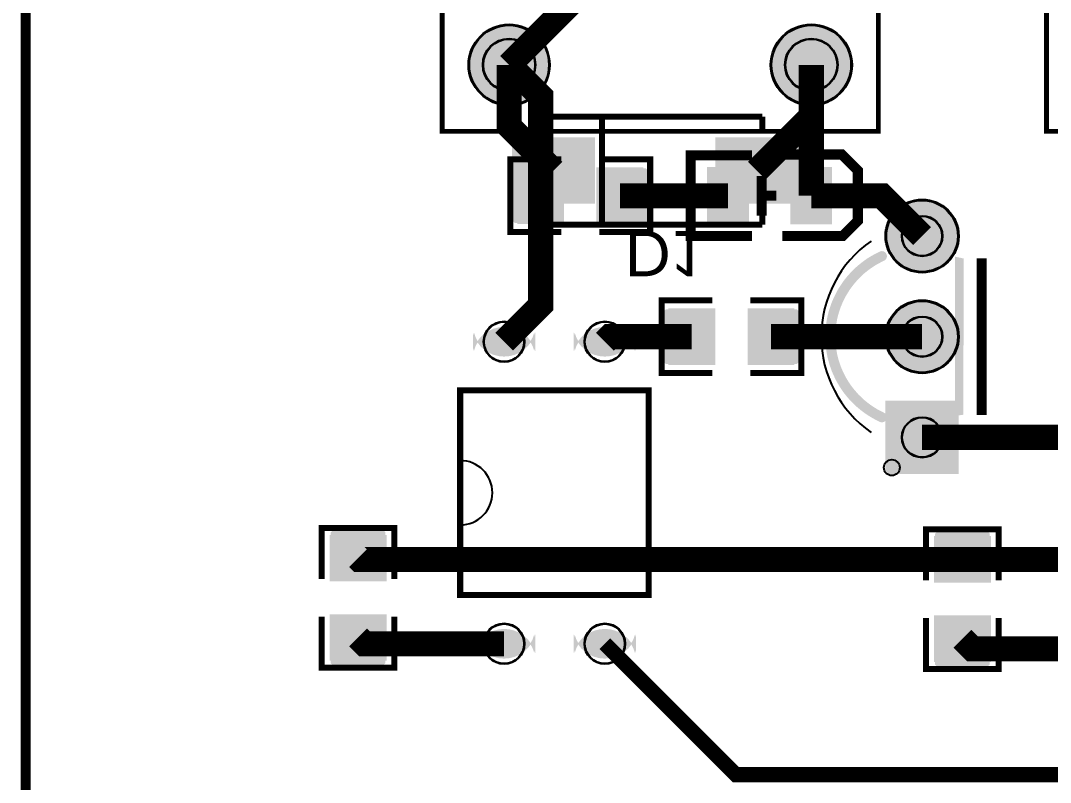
# Model space of a CAD drawing. Extents: x 165 to 5832, y -705 to 3005.
# Drawn here: x 165 to 1187, y 937 to 1694 of the extents above; entities that cross this region are included whole.
import ezdxf

# ---------------------------------------------------------------- set-up
doc = ezdxf.new("R2010")
doc.units = 9
for name, color, linetype, true_color in [('BoardOutLine', 7, 'Continuous', 0xff00ff), ('BottomLayer', 7, 'Continuous', 0x0000ff), ('BottomPasteMaskLayer', 7, 'Continuous', 0x800000), ('BottomSilkLayer', 7, 'Continuous', 0x66cc33), ('BottomSolderMaskLayer', 7, 'Continuous', 0xaa00ff), ('Document', 7, 'Continuous', 0xffffff), ('Multi-Layer', 7, 'Continuous', 0xc0c0c0), ('TopLayer', 7, 'Continuous', 0xff0000), ('TopPasteMaskLayer', 7, 'Continuous', 0x808080), ('TopSilkLayer', 7, 'Continuous', 0xffcc00), ('TopSolderMaskLayer', 7, 'Continuous', 0x800080)]:
    doc.layers.add(name, color=color, linetype=linetype, true_color=true_color)
doc.styles.get("Standard").update_dxf_attribs({"font": 'arial.ttf'})

msp = doc.modelspace()

# ---------------------------------------------------------------- hatches: boundary and pattern name
at = {"layer": 'BottomLayer'}
for points in [[(653.7, 1513.1), (653.7, 1576.9), (734.3, 1576.9), (734.3, 1513.1)], [(936.3, 1513.1), (936.3, 1576.9), (855.7, 1576.9), (855.7, 1513.1)]]:
    msp.add_hatch(color=256, dxfattribs=at).paths.add_polyline_path(points)
at = {"layer": 'BottomPasteMaskLayer'}
for points in [[(653.7, 1513.1), (653.7, 1576.9), (734.3, 1576.9), (734.3, 1513.1)], [(936.3, 1513.1), (936.3, 1576.9), (855.7, 1576.9), (855.7, 1513.1)]]:
    msp.add_hatch(color=256, dxfattribs=at).paths.add_polyline_path(points)
at = {"layer": 'BottomSilkLayer'}
for points in [[(691.7, 1601.7), (691.7, 1582.9), (673.7, 1582.9), (673.7, 1601.7)], [(691.7, 1488.3), (691.7, 1507.1), (673.7, 1507.1), (673.7, 1488.3)]]:
    msp.add_hatch(color=256, dxfattribs=at).paths.add_polyline_path(points)
at = {"layer": 'BottomSolderMaskLayer'}
for points in [[(609.6, 1650, 1), (690.4, 1650, 1)], [(909.6, 1650, 1), (990.4, 1650, 1)], [(652.7, 1512.1), (652.7, 1577.9), (735.3, 1577.9), (735.3, 1512.1)], [(937.3, 1512.1), (937.3, 1577.9), (854.7, 1577.9), (854.7, 1512.1)], [(1023.6, 1480, 1), (1096.4, 1480, 1)], [(1023.6, 1380, 1), (1096.4, 1380, 1)], [(676, 1384.6, -0.785398), (614, 1384.6), (614, 1365.4, -0.785398), (676, 1365.4)], [(776, 1384.6, -0.785398), (714, 1384.6), (714, 1365.4, -0.785398), (776, 1365.4)], [(1023.6, 1316.4), (1096.4, 1316.4), (1096.4, 1243.6), (1023.6, 1243.6)], [(676, 1084.6, -0.785398), (614, 1084.6), (614, 1065.4, -0.785398), (676, 1065.4)], [(776, 1084.6, -0.785398), (714, 1084.6), (714, 1065.4, -0.785398), (776, 1065.4)]]:
    msp.add_hatch(color=256, dxfattribs=at).paths.add_polyline_path(points)
at = {"layer": 'Document'}
for points in [[(879.3, 1570.3), (879.3, 1519.7), (871.7, 1519.7), (871.7, 1570.3)], [(699.3, 1548.8), (699.3, 1541.2), (729.7, 1541.2), (729.7, 1548.8)], [(890.7, 1548.8), (890.7, 1541.2), (860.3, 1541.2), (860.3, 1548.8)], [(871.6, 1541.9), (871.6, 1498.6), (863.7, 1498.6), (863.7, 1541.9)], [(889.2, 1517.7), (845.9, 1517.7), (845.9, 1525.5), (889.2, 1525.5)], [(928.1, 1524.3), (971.4, 1524.3), (971.4, 1516.4), (928.1, 1516.4)], [(1022.1, 1455.5), (1019.8, 1454.3), (1017.5, 1453.1), (1015.2, 1451.9), (1013, 1450.5), (1010.8, 1449.1), (1008.7, 1447.7), (1006.6, 1446.1), (1004.6, 1444.5), (1002.6, 1442.9), (1000.6, 1441.1), (998.8, 1439.3), (996.9, 1437.5), (995.2, 1435.6), (993.5, 1433.6), (991.8, 1431.6), (990.3, 1429.6), (988.7, 1427.5), (987.3, 1425.3), (985.9, 1423.1), (984.6, 1420.9), (983.4, 1418.6), (982.2, 1416.3), (981.1, 1414), (980.1, 1411.6), (979.1, 1409.2), (978.3, 1406.7), (977.5, 1404.3), (976.7, 1401.8), (976.1, 1399.3), (975.5, 1396.7), (975.1, 1394.2), (974.7, 1391.6), (974.3, 1389.1), (974.1, 1386.5), (973.9, 1383.9), (973.9, 1381.3), (973.9, 1378.7), (973.9, 1376.1), (974.1, 1373.5), (974.3, 1370.9), (974.7, 1368.4), (975.1, 1365.8), (975.5, 1363.3), (976.1, 1360.7), (976.7, 1358.2), (977.5, 1355.7), (978.3, 1353.3), (979.1, 1350.8), (980.1, 1348.4), (981.1, 1346), (982.2, 1343.7), (983.4, 1341.4), (984.6, 1339.1), (985.9, 1336.9), (987.3, 1334.7), (988.7, 1332.5), (990.3, 1330.4), (991.8, 1328.4), (993.5, 1326.4), (995.2, 1324.4), (996.9, 1322.5), (998.8, 1320.7), (1000.6, 1318.9), (1002.6, 1317.1), (1004.6, 1315.5), (1006.6, 1313.9), (1008.7, 1312.3), (1010.8, 1310.9), (1013, 1309.5), (1015.2, 1308.1), (1017.5, 1306.9), (1019.8, 1305.7), (1022.1, 1304.5), (1022.7, 1304.2), (1023.2, 1303.9), (1023.6, 1303.5), (1024.1, 1303), (1024.4, 1302.4), (1024.7, 1301.9), (1024.9, 1301.3), (1025, 1300.7), (1025.1, 1300), (1025, 1299.4), (1024.9, 1298.8), (1024.7, 1298.2), (1024.5, 1297.6), (1024.1, 1297.1), (1023.7, 1296.6), (1023.3, 1296.1), (1022.8, 1295.8), (1022.2, 1295.4), (1021.6, 1295.2), (1021, 1295.1), (1020.4, 1295), (1019.7, 1295), (1019.1, 1295.1), (1018.5, 1295.2), (1017.9, 1295.5), (1015.4, 1296.7), (1013, 1297.9), (1010.6, 1299.3), (1008.2, 1300.7), (1005.9, 1302.1), (1003.6, 1303.7), (1001.4, 1305.3), (999.2, 1307), (997.1, 1308.7), (995, 1310.5), (992.9, 1312.4), (991, 1314.3), (989.1, 1316.3), (987.2, 1318.3), (985.4, 1320.4), (983.7, 1322.5), (982, 1324.7), (980.4, 1327), (978.9, 1329.3), (977.4, 1331.6), (976, 1334), (974.7, 1336.4), (973.5, 1338.8), (972.3, 1341.3), (971.2, 1343.8), (970.1, 1346.4), (969.2, 1349), (968.3, 1351.6), (967.5, 1354.2), (966.8, 1356.9), (966.1, 1359.5), (965.6, 1362.2), (965.1, 1364.9), (964.7, 1367.7), (964.3, 1370.4), (964.1, 1373.1), (963.9, 1375.9), (963.9, 1378.6), (963.9, 1381.4), (963.9, 1384.1), (964.1, 1386.9), (964.3, 1389.6), (964.7, 1392.3), (965.1, 1395.1), (965.6, 1397.8), (966.1, 1400.5), (966.8, 1403.1), (967.5, 1405.8), (968.3, 1408.4), (969.2, 1411), (970.1, 1413.6), (971.2, 1416.2), (972.3, 1418.7), (973.5, 1421.2), (974.7, 1423.6), (976, 1426), (977.4, 1428.4), (978.9, 1430.7), (980.4, 1433), (982, 1435.3), (983.7, 1437.5), (985.4, 1439.6), (987.2, 1441.7), (989.1, 1443.7), (991, 1445.7), (992.9, 1447.6), (995, 1449.5), (997.1, 1451.3), (999.2, 1453), (1001.4, 1454.7), (1003.6, 1456.3), (1005.9, 1457.9), (1008.2, 1459.3), (1010.6, 1460.7), (1013, 1462.1), (1015.4, 1463.3), (1017.9, 1464.5), (1018.5, 1464.8), (1019.1, 1464.9), (1019.7, 1465), (1020.4, 1465), (1021, 1464.9), (1021.6, 1464.8), (1022.2, 1464.6), (1022.8, 1464.2), (1023.3, 1463.9), (1023.7, 1463.4), (1024.1, 1462.9), (1024.5, 1462.4), (1024.7, 1461.8), (1024.9, 1461.2), (1025, 1460.6), (1025.1, 1460), (1025, 1459.3), (1024.9, 1458.7), (1024.7, 1458.1), (1024.4, 1457.6), (1024.1, 1457), (1023.6, 1456.5), (1023.2, 1456.1), (1022.7, 1455.8), (1022.1, 1455.5)], [(1092.8, 1301.4), (1092.8, 1459.5), (1101.2, 1457.7), (1101, 1302.5)]]:
    msp.add_hatch(color=256, dxfattribs=at).paths.add_polyline_path(points)
at = {"layer": 'Multi-Layer'}
for points in [[(610.6, 1650, 1), (689.4, 1650, 1)], [(910.6, 1650, 1), (989.4, 1650, 1)], [(1024.6, 1480, 1), (1095.4, 1480, 1)], [(1024.6, 1380, 1), (1095.4, 1380, 1)], [(675, 1384.4, -0.785398), (615, 1384.4), (615, 1365.6, -0.785398), (675, 1365.6)], [(775, 1384.4, -0.785398), (715, 1384.4), (715, 1365.6, -0.785398), (775, 1365.6)], [(1024.6, 1315.4), (1095.4, 1315.4), (1095.4, 1244.6), (1024.6, 1244.6)], [(675, 1084.4, -0.785398), (615, 1084.4), (615, 1065.6, -0.785398), (675, 1065.6)], [(775, 1084.4, -0.785398), (715, 1084.4), (715, 1065.6, -0.785398), (775, 1065.6)]]:
    msp.add_hatch(color=256, dxfattribs=at).paths.add_polyline_path(points)
at = {"layer": 'TopLayer'}
for points in [[(703.6, 1492.9), (703.6, 1547.1), (659, 1547.1), (659, 1492.9)], [(737.7, 1492.9), (737.7, 1547.1), (782.3, 1547.1), (782.3, 1492.9)], [(847.6, 1547.6), (887, 1547.6), (887, 1492.4), (847.6, 1492.4)], [(930.3, 1547.6), (969.7, 1547.6), (969.7, 1492.4), (930.3, 1492.4)], [(853.6, 1352.9), (853.6, 1407.1), (809, 1407.1), (809, 1352.9)], [(887.7, 1352.9), (887.7, 1407.1), (932.3, 1407.1), (932.3, 1352.9)], [(527.1, 1137.7), (472.9, 1137.7), (472.9, 1182.3), (527.1, 1182.3)], [(1127.1, 1136.4), (1072.9, 1136.4), (1072.9, 1181), (1127.1, 1181)], [(527.1, 1103.6), (472.9, 1103.6), (472.9, 1059), (527.1, 1059)], [(1127.1, 1102.3), (1072.9, 1102.3), (1072.9, 1057.7), (1127.1, 1057.7)]]:
    msp.add_hatch(color=256, dxfattribs=at).paths.add_polyline_path(points)
at = {"layer": 'TopPasteMaskLayer'}
for points in [[(653.7, 1494.8), (653.7, 1545.2), (655.7, 1547.2), (700.9, 1547.2), (702.9, 1545.2), (703.1, 1529.1), (685.4, 1529.1), (685.4, 1511.3), (702.7, 1511.3), (702.9, 1494.8), (700.9, 1492.8), (655.7, 1492.8)], [(738.3, 1494.8), (738.3, 1511.3), (755.9, 1511.3), (755.9, 1529.1), (738.5, 1529.1), (738.3, 1545.2), (740.3, 1547.2), (785.6, 1547.2), (787.6, 1545.2), (787.6, 1494.8), (785.6, 1492.8), (740.3, 1492.8)], [(847.6, 1547.6), (887, 1547.6), (887, 1492.4), (847.6, 1492.4)], [(930.3, 1547.6), (969.7, 1547.6), (969.7, 1492.4), (930.3, 1492.4)], [(803.7, 1354.8), (803.7, 1405.2), (805.7, 1407.2), (850.9, 1407.2), (852.9, 1405.2), (853.1, 1389.1), (835.4, 1389.1), (835.4, 1371.3), (852.7, 1371.3), (852.9, 1354.8), (850.9, 1352.8), (805.7, 1352.8)], [(888.3, 1354.8), (888.3, 1371.3), (905.9, 1371.3), (905.9, 1389.1), (888.5, 1389.1), (888.3, 1405.2), (890.3, 1407.2), (935.6, 1407.2), (937.6, 1405.2), (937.6, 1354.8), (935.6, 1352.8), (890.3, 1352.8)], [(525.2, 1138.3), (508.7, 1138.3), (508.7, 1155.9), (490.9, 1155.9), (490.9, 1138.5), (474.8, 1138.3), (472.8, 1140.3), (472.8, 1185.6), (474.8, 1187.6), (525.2, 1187.6), (527.2, 1185.6), (527.2, 1140.3)], [(1125.2, 1137.1), (1108.7, 1137.1), (1108.7, 1154.6), (1090.9, 1154.6), (1090.9, 1137.3), (1074.8, 1137.1), (1072.8, 1139.1), (1072.8, 1184.3), (1074.8, 1186.3), (1125.2, 1186.3), (1127.2, 1184.3), (1127.2, 1139.1)], [(525.2, 1053.7), (474.8, 1053.7), (472.8, 1055.7), (472.8, 1100.9), (474.8, 1102.9), (490.9, 1103.1), (490.9, 1085.4), (508.7, 1085.4), (508.7, 1102.7), (525.2, 1102.9), (527.2, 1100.9), (527.2, 1055.7)], [(1125.2, 1052.4), (1074.8, 1052.4), (1072.8, 1054.4), (1072.8, 1099.7), (1074.8, 1101.7), (1090.9, 1101.9), (1090.9, 1084.1), (1108.7, 1084.1), (1108.7, 1101.5), (1125.2, 1101.7), (1127.2, 1099.7), (1127.2, 1054.4)]]:
    msp.add_hatch(color=256, dxfattribs=at).paths.add_polyline_path(points)
at = {"layer": 'TopSolderMaskLayer'}
for points in [[(609.6, 1650, 1), (690.4, 1650, 1)], [(909.6, 1650, 1), (990.4, 1650, 1)], [(704.6, 1491.9), (704.6, 1548.1), (658, 1548.1), (658, 1491.9)], [(736.7, 1491.9), (736.7, 1548.1), (783.3, 1548.1), (783.3, 1491.9)], [(846.6, 1548.5), (888, 1548.5), (888, 1491.5), (846.6, 1491.5)], [(929.3, 1548.5), (970.7, 1548.5), (970.7, 1491.5), (929.3, 1491.5)], [(1023.6, 1480, 1), (1096.4, 1480, 1)], [(1023.6, 1380, 1), (1096.4, 1380, 1)], [(854.6, 1351.9), (854.6, 1408.1), (808, 1408.1), (808, 1351.9)], [(886.7, 1351.9), (886.7, 1408.1), (933.3, 1408.1), (933.3, 1351.9)], [(676, 1384.6, -0.785398), (614, 1384.6), (614, 1365.4, -0.785398), (676, 1365.4)], [(776, 1384.6, -0.785398), (714, 1384.6), (714, 1365.4, -0.785398), (776, 1365.4)], [(1023.6, 1316.4), (1096.4, 1316.4), (1096.4, 1243.6), (1023.6, 1243.6)], [(528.3, 1136.9), (471.7, 1136.9), (471.7, 1183.1), (528.3, 1183.1)], [(1128.3, 1135.6), (1071.7, 1135.6), (1071.7, 1181.9), (1128.3, 1181.9)], [(528.3, 1104.4), (471.7, 1104.4), (471.7, 1058.1), (528.3, 1058.1)], [(1128.3, 1103.1), (1071.7, 1103.1), (1071.7, 1056.9), (1128.3, 1056.9)], [(676, 1084.6, -0.785398), (614, 1084.6), (614, 1065.4, -0.785398), (676, 1065.4)], [(776, 1084.6, -0.785398), (714, 1084.6), (714, 1065.4, -0.785398), (776, 1065.4)]]:
    msp.add_hatch(color=256, dxfattribs=at).paths.add_polyline_path(points)

# ---------------------------------------------------------------- linework, layer by layer
at = {"layer": 'BoardOutLine', "const_width": 10}
msp.add_lwpolyline([(170, 2687.1), (170, 2995), (5660, 2995), (5660, -700), (170, -700), (170, 2687.1)], close=True, dxfattribs=at)
at = {"layer": 'BottomLayer', "const_width": 25}
for points in [[(694, 1545), (650, 1589), (650, 1650)], [(896, 1545), (950, 1599), (950, 1650)]]:
    msp.add_lwpolyline(points, dxfattribs=at)
at = {"layer": 'BottomSilkLayer', "const_width": 6}
for points in [[(688.7, 1598.7), (901.3, 1598.7)], [(742.3, 1491.3), (742.3, 1598.7)], [(901.3, 1598.7), (901.3, 1584.9)], [(901.3, 1491.3), (901.3, 1505.1)], [(688.7, 1491.3), (901.3, 1491.3)]]:
    msp.add_lwpolyline(points, dxfattribs=at)
at = {"layer": 'BottomSolderMaskLayer'}
for centre, radius in [((650, 1650), 40.4), ((950, 1650), 40.4), ((650, 1650), 26.2), ((950, 1650), 26.2), ((1060, 1480), 36.4), ((1060, 1480), 20.2), ((1060, 1380), 36.4), ((645, 1375), 20.3), ((745, 1375), 20.3), ((1060, 1380), 20.2), ((1060, 1280), 20.2), ((645, 1075), 20.3), ((745, 1075), 20.3)]:
    msp.add_circle(centre, radius, dxfattribs=at)
at = {"layer": 'Document'}
for centre, radius in [((1030, 1250), 7.87), ((595, 1075), 5.91)]:
    msp.add_circle(centre, radius, dxfattribs=at)
at = {"layer": 'Multi-Layer'}
for centre, radius in [((650, 1650), 39.4), ((950, 1650), 39.4), ((650, 1650), 25.6), ((950, 1650), 25.6), ((1060, 1480), 35.4), ((1060, 1480), 19.7), ((1060, 1380), 35.4), ((645, 1375), 19.7), ((745, 1375), 19.7), ((1060, 1380), 19.7), ((1060, 1280), 19.7), ((645, 1075), 19.7), ((745, 1075), 19.7)]:
    msp.add_circle(centre, radius, dxfattribs=at)
at = {"layer": 'TopLayer'}
for points, const_width in [([(650, 1650), (725, 1725), (1325, 1725)], 25), ([(650, 1650), (681.3, 1618.7), (681.3, 1520)], 25), ([(950, 1650), (950, 1520)], 25), ([(681.3, 1520), (681.3, 1411.3), (645, 1375)], 25), ([(760, 1520), (867.3, 1520)], 25), ([(950, 1520), (1020, 1520), (1060, 1480)], 25), ([(831.3, 1380), (750, 1380), (745, 1375)], 25), ([(910, 1380), (1060, 1380)], 25), ([(1060, 1280), (1655, 1280)], 25), ([(500, 1160), (501.3, 1158.7), (1100, 1158.7)], 25), ([(1700, 1158.7), (1100, 1158.7)], 25), ([(500, 1081.3), (506.3, 1075), (645, 1075)], 25), ([(1100, 1080), (1110, 1070), (1245, 1070)], 25), ([(745, 1075), (875, 945), (2595, 945), (2635, 905), (2635, 865)], 15)]:
    msp.add_lwpolyline(points, dxfattribs=dict(at, const_width=const_width))
at = {"layer": 'TopSilkLayer'}
for points, const_width in [([(583.5, 2416.1), (583.5, 1583.9), (1016.5, 1583.9), (1016.5, 2416.1), (583.5, 2416.1)], 4.72), ([(1183.5, 2416.1), (1183.5, 1583.9), (1616.5, 1583.9), (1616.5, 2416.1), (1183.5, 2416.1)], 4.72), ([(601.4, 1123.4), (601.4, 1326.6), (788.6, 1326.6), (788.6, 1123.4), (601.4, 1123.4)], 6)]:
    msp.add_lwpolyline(points, close=True, dxfattribs=dict(at, const_width=const_width))
for points, const_width in [([(891.2, 1560.1), (830.2, 1560.1), (830.2, 1480.1), (891.2, 1480.1)], 10), ([(922.2, 1561), (980.2, 1561), (996.2, 1545.1), (996.2, 1495.1), (981.2, 1480.1), (921.2, 1480.1)], 10), ([(701.9, 1483.9), (651.3, 1483.9), (651.3, 1556.1), (701.9, 1556.1)], 6), ([(739.4, 1483.9), (790, 1483.9), (790, 1556.1), (739.4, 1556.1)], 6), ([(900.8, 1500.3), (900.8, 1539.7)], 10), ([(904.7, 1520), (915.3, 1520)], 10), ([(1119, 1457.9), (1119, 1302.1)], 10), ([(851.9, 1343.9), (801.3, 1343.9), (801.3, 1416.1), (851.9, 1416.1)], 6), ([(889.4, 1343.9), (940, 1343.9), (940, 1416.1), (889.4, 1416.1)], 6), ([(536.1, 1139.4), (536.1, 1190), (463.9, 1190), (463.9, 1139.4)], 6), ([(1136.1, 1138.1), (1136.1, 1188.7), (1063.9, 1188.7), (1063.9, 1138.1)], 6), ([(536.1, 1101.9), (536.1, 1051.3), (463.9, 1051.3), (463.9, 1101.9)], 6), ([(1136.1, 1100.6), (1136.1, 1050), (1063.9, 1050), (1063.9, 1100.6)], 6)]:
    msp.add_lwpolyline(points, dxfattribs=dict(at, const_width=const_width))
msp.add_circle((597.2, 1075), 5.91, dxfattribs=at)
for centre, radius, start, end in [((1075.7, 1380), 115.9, 124.9204, 235.0796), ((601.4, 1225), 32, 270, 90)]:
    msp.add_arc(centre, radius, start, end, dxfattribs=at)
at = {"layer": 'TopSolderMaskLayer'}
for centre, radius in [((650, 1650), 40.4), ((950, 1650), 40.4), ((650, 1650), 26.2), ((950, 1650), 26.2), ((1060, 1480), 36.4), ((1060, 1480), 20.2), ((1060, 1380), 36.4), ((645, 1375), 20.3), ((745, 1375), 20.3), ((1060, 1380), 20.2), ((1060, 1280), 20.2), ((645, 1075), 20.3), ((745, 1075), 20.3)]:
    msp.add_circle(centre, radius, dxfattribs=at)

# ---------------------------------------------------------------- texts
at = {"layer": 'BottomSilkLayer', "text_generation_flag": 2}
msp.add_text('D1', height=45, rotation=180, dxfattribs=at).set_placement((765, 1485))

doc.saveas('drawing.dxf')
